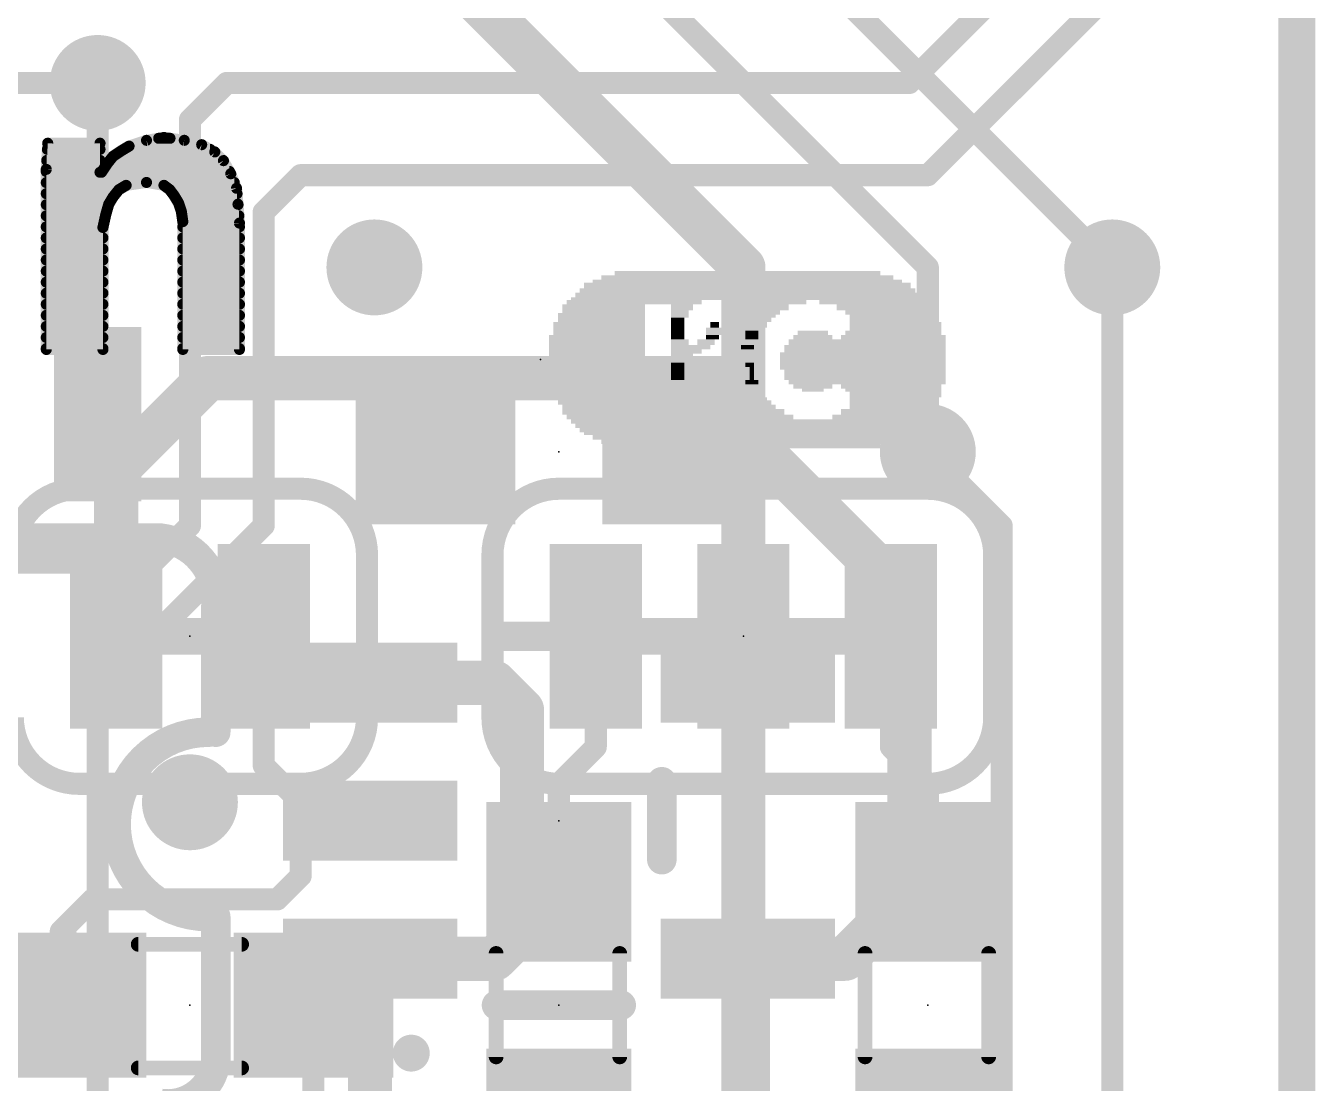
# Model space of a CAD drawing. Extents: x -41 to 66, y -18 to 51.
# Drawn here: x 16.65 to 25.53, y 8.35 to 15.63 of the extents above; entities that cross this region are included whole.
import ezdxf

# ---------------------------------------------------------------- set-up
doc = ezdxf.new("R2010")
doc.units = 0
for name, color, linetype in [('1', 12, 'CONTINUOUS'), ('16', 132, 'CONTINUOUS'), ('18', 110, 'CONTINUOUS'), ('20', 31, 'CONTINUOUS'), ('21', 41, 'CONTINUOUS'), ('22', 40, 'CONTINUOUS'), ('23', 53, 'CONTINUOUS'), ('24', 53, 'CONTINUOUS'), ('51', 53, 'CONTINUOUS')]:
    doc.layers.add(name, color=color, linetype=linetype)

# ---------------------------------------------------------------- blocks, each defined once
blk = doc.blocks.new('RECT')
blk.add_solid([(-0.5, -0.5), (0.5, -0.5), (-0.5, 0.5), (0.5, 0.5)])
blk = doc.blocks.new('ROUNDV')
at = {"const_width": 0.5}
blk.add_lwpolyline([(0, -0.25, 1), (0, 0.25, 1), (0, -0.25)], format="xyb", dxfattribs=at)

msp = doc.modelspace()

# ---------------------------------------------------------------- linework, layer by layer
at = {"layer": '1'}
for points, const_width in [([(25.4, 50.8), (25.4, 0)], 0.254), ([(19.05, 16.51), (21.59, 13.97)], 0.3048), ([(22.86, 13.97), (20.32, 16.51)], 0.1524), ([(24.13, 13.97), (22.352, 15.748)], 0.1524), ([(13.716, 15.24), (17.145, 15.24)], 0.1524), ([(21.59, 13.97), (21.59, 13.208)], 0.3048), ([(22.86, 12.7), (22.86, 13.97)], 0.1524), ([(17.907, 13.208), (17.272, 12.573)], 0.3048), ([(17.907, 13.208), (21.59, 13.208)], 0.3048), ([(21.59, 13.208), (21.59, 11.43)], 0.3048), ([(17.272, 11.43), (17.272, 12.573)], 0.3048), ([(21.59, 7.874), (21.59, 11.43)], 0.3048), ([(18.288, 11.43), (18.288, 10.541)], 0.1524), ([(20.574, 11.43), (20.574, 10.668)], 0.1524), ([(22.606, 11.43), (22.606, 10.668)], 0.1524), ([(20.574, 10.668), (20.32, 10.414)], 0.1524), ([(22.606, 10.668), (22.86, 10.414)], 0.1524), ([(18.288, 10.541), (18.542, 10.287)], 0.1524), ([(20.32, 10.414), (20.32, 9.74)], 0.1524), ([(22.86, 10.414), (22.86, 9.74)], 0.1524), ([(18.542, 10.287), (18.542, 9.779)], 0.1524), ([(18.542, 9.779), (18.3816, 9.6186)], 0.1524), ([(17.1116, 9.6186), (16.891, 9.398)], 0.1524), ([(18.3816, 9.6186), (17.1116, 9.6186)], 0.1524), ([(16.891, 9.398), (16.93, 9.359)], 0.1524), ([(16.93, 9.359), (16.93, 8.89)], 0.1524), ([(18.63, 8.89), (18.63, 6.008)], 0.1524)]:
    msp.add_lwpolyline(points, dxfattribs=dict(at, const_width=const_width))
for points, const_width in [([(17.145, 15.2019, 1), (17.145, 15.2781)], 0.0762), ([(21.6662, 13.97, 1), (21.5138, 13.97)], 0.1524), ([(21.5361, 13.9161, 1), (21.6439, 14.0239)], 0.1524), ([(22.8981, 13.97, 1), (22.8219, 13.97)], 0.0762), ([(22.8331, 13.9431, 1), (22.8869, 13.9969)], 0.0762), ([(24.1031, 13.9431, 1), (24.1569, 13.9969)], 0.0762), ([(17.907, 13.2842, 1), (17.907, 13.1318)], 0.1524), ([(17.9609, 13.1541, 1), (17.8531, 13.2619)], 0.1524), ([(21.6662, 13.208, 1), (21.5138, 13.208)], 0.1524), ([(21.59, 13.1318, 1), (21.59, 13.2842)], 0.1524), ([(21.5138, 13.208, 1), (21.6662, 13.208)], 0.1524), ([(17.3482, 12.573, 1), (17.1958, 12.573)], 0.1524), ([(17.2181, 12.6269, 1), (17.3259, 12.5191)], 0.1524), ([(22.8219, 12.7, 1), (22.8981, 12.7)], 0.0762), ([(21.6662, 11.43, 1), (21.5138, 11.43)], 0.1524), ([(17.1958, 11.43, 1), (17.3482, 11.43)], 0.1524), ([(18.3261, 11.43, 1), (18.2499, 11.43)], 0.0762), ([(20.6121, 11.43, 1), (20.5359, 11.43)], 0.0762), ([(21.5138, 11.43, 1), (21.6662, 11.43)], 0.1524), ([(22.6441, 11.43, 1), (22.5679, 11.43)], 0.0762), ([(20.6009, 10.6411, 1), (20.5471, 10.6949)], 0.0762), ([(22.6329, 10.6949, 1), (22.5791, 10.6411)], 0.0762), ([(20.5359, 10.668, 1), (20.6121, 10.668)], 0.0762), ([(22.5679, 10.668, 1), (22.6441, 10.668)], 0.0762), ([(18.2499, 10.541, 1), (18.3261, 10.541)], 0.0762), ([(18.3149, 10.5679, 1), (18.2611, 10.5141)], 0.0762), ([(20.3581, 10.414, 1), (20.2819, 10.414)], 0.0762), ([(20.2931, 10.4409, 1), (20.3469, 10.3871)], 0.0762), ([(22.8981, 10.414, 1), (22.8219, 10.414)], 0.0762), ([(22.8331, 10.3871, 1), (22.8869, 10.4409)], 0.0762), ([(18.5801, 10.287, 1), (18.5039, 10.287)], 0.0762), ([(18.5151, 10.2601, 1), (18.5689, 10.3139)], 0.0762), ([(18.5689, 9.7521, 1), (18.5151, 9.8059)], 0.0762), ([(18.5039, 9.779, 1), (18.5801, 9.779)], 0.0762), ([(20.2819, 9.74, 1), (20.3581, 9.74)], 0.0762), ([(22.8219, 9.74, 1), (22.8981, 9.74)], 0.0762), ([(17.1116, 9.6567, 1), (17.1116, 9.5805)], 0.0762), ([(17.1385, 9.5917, 1), (17.0847, 9.6455)], 0.0762), ([(18.3547, 9.6455, 1), (18.4085, 9.5917)], 0.0762), ([(18.3816, 9.5805, 1), (18.3816, 9.6567)], 0.0762), ([(16.9179, 9.4249, 1), (16.8641, 9.3711)], 0.0762), ([(16.8641, 9.4249, 1), (16.9179, 9.3711)], 0.0762), ([(16.9681, 9.359, 1), (16.8919, 9.359)], 0.0762), ([(16.9031, 9.3321, 1), (16.9569, 9.3859)], 0.0762), ([(18.6681, 8.89, 1), (18.5919, 8.89)], 0.0762), ([(16.8919, 8.89, 1), (16.9681, 8.89)], 0.0762)]:
    msp.add_lwpolyline(points, format="xyb", dxfattribs=dict(at, const_width=const_width))
at = {"layer": '16'}
for points, const_width in [([(25.4, 50.8), (25.4, 0)], 0.254), ([(22.733, 15.24), (23.495, 16.002)], 0.1524), ([(22.86, 14.605), (24.003, 15.748)], 0.1524), ([(17.145, 12.96), (17.145, 15.24)], 0.1524), ([(17.78, 14.986), (18.034, 15.24)], 0.1524), ([(18.034, 15.24), (22.733, 15.24)], 0.1524), ([(17.78, 12.192), (17.78, 14.986)], 0.1524), ([(18.288, 14.351), (18.542, 14.605)], 0.1524), ([(18.542, 14.605), (22.86, 14.605)], 0.1524), ([(18.288, 12.192), (18.288, 14.351)], 0.1524), ([(24.13, 7.62), (24.13, 13.97)], 0.1524), ([(21.17, 12.7), (21.717, 12.7)], 0.3048), ([(21.717, 12.7), (22.733, 11.684)], 0.3048), ([(23.368, 12.192), (22.86, 12.7)], 0.1524), ([(17.145, 11.049), (18.288, 12.192)], 0.1524), ([(17.526, 11.938), (17.78, 12.192)], 0.1524), ([(23.368, 7.62), (23.368, 12.192)], 0.1524), ([(16.256, 11.938), (17.526, 11.938)], 0.1524), ([(22.733, 9.652), (22.733, 11.684)], 0.3048), ([(19.0199, 11.11), (19.878, 11.11)], 0.3048), ([(19.878, 11.11), (20.066, 10.922)], 0.3048), ([(17.145, 7.36), (17.145, 11.049)], 0.1524), ([(20.066, 10.922), (20.066, 9.398)], 0.3048), ([(22.291, 9.21), (22.733, 9.652)], 0.3048), ([(20.066, 9.398), (19.878, 9.21)], 0.3048), ([(19.0199, 9.21), (19.0199, 7.5899)], 0.3048), ([(19.0199, 9.21), (19.878, 9.21)], 0.3048), ([(21.6201, 9.21), (21.6201, 7.9041)], 0.3048), ([(21.6201, 9.21), (22.291, 9.21)], 0.3048)]:
    msp.add_lwpolyline(points, dxfattribs=dict(at, const_width=const_width))
for points, const_width in [([(17.1831, 15.24, 1), (17.1069, 15.24)], 0.0762), ([(18.034, 15.2781, 1), (18.034, 15.2019)], 0.0762), ([(18.0609, 15.2131, 1), (18.0071, 15.2669)], 0.0762), ([(22.7061, 15.2669, 1), (22.7599, 15.2131)], 0.0762), ([(22.733, 15.2019, 1), (22.733, 15.2781)], 0.0762), ([(17.8181, 14.986, 1), (17.7419, 14.986)], 0.0762), ([(17.7531, 15.0129, 1), (17.8069, 14.9591)], 0.0762), ([(18.542, 14.6431, 1), (18.542, 14.5669)], 0.0762), ([(18.5689, 14.5781, 1), (18.5151, 14.6319)], 0.0762), ([(22.8331, 14.6319, 1), (22.8869, 14.5781)], 0.0762), ([(22.86, 14.5669, 1), (22.86, 14.6431)], 0.0762), ([(18.3261, 14.351, 1), (18.2499, 14.351)], 0.0762), ([(18.2611, 14.3779, 1), (18.3149, 14.3241)], 0.0762), ([(24.1681, 13.97, 1), (24.0919, 13.97)], 0.0762), ([(17.1069, 12.96, 1), (17.1831, 12.96)], 0.0762), ([(21.17, 12.7762, 1), (21.17, 12.6238)], 0.1524), ([(21.7709, 12.7539, 1), (21.6631, 12.6461)], 0.1524), ([(21.717, 12.6238, 1), (21.717, 12.7762)], 0.1524), ([(22.8869, 12.7269, 1), (22.8331, 12.6731)], 0.0762), ([(17.8069, 12.1651, 1), (17.7531, 12.2189)], 0.0762), ([(18.3149, 12.1651, 1), (18.2611, 12.2189)], 0.0762), ([(23.4061, 12.192, 1), (23.3299, 12.192)], 0.0762), ([(23.3411, 12.1651, 1), (23.3949, 12.2189)], 0.0762), ([(17.7419, 12.192, 1), (17.8181, 12.192)], 0.0762), ([(18.2499, 12.192, 1), (18.3261, 12.192)], 0.0762), ([(17.4991, 11.9649, 1), (17.5529, 11.9111)], 0.0762), ([(17.526, 11.8999, 1), (17.526, 11.9761)], 0.0762), ([(22.8092, 11.684, 1), (22.6568, 11.684)], 0.1524), ([(22.6791, 11.6301, 1), (22.7869, 11.7379)], 0.1524), ([(19.0199, 11.1862, 1), (19.0199, 11.0338)], 0.1524), ([(19.9319, 11.1639, 1), (19.8241, 11.0561)], 0.1524), ([(19.878, 11.0338, 1), (19.878, 11.1862)], 0.1524), ([(17.1831, 11.049, 1), (17.1069, 11.049)], 0.0762), ([(17.1181, 11.0759, 1), (17.1719, 11.0221)], 0.0762), ([(20.1422, 10.922, 1), (19.9898, 10.922)], 0.1524), ([(20.0121, 10.8681, 1), (20.1199, 10.9759)], 0.1524), ([(22.7869, 9.5981, 1), (22.6791, 9.7059)], 0.1524), ([(22.6568, 9.652, 1), (22.8092, 9.652)], 0.1524), ([(20.1199, 9.3441, 1), (20.0121, 9.4519)], 0.1524), ([(19.9898, 9.398, 1), (20.1422, 9.398)], 0.1524), ([(19.0961, 9.21, 1), (18.9437, 9.21)], 0.1524), ([(19.0199, 9.2862, 1), (19.0199, 9.1338)], 0.1524), ([(19.8241, 9.2639, 1), (19.9319, 9.1561)], 0.1524), ([(19.878, 9.1338, 1), (19.878, 9.2862)], 0.1524), ([(21.6963, 9.21, 1), (21.5439, 9.21)], 0.1524), ([(21.6201, 9.2862, 1), (21.6201, 9.1338)], 0.1524), ([(22.2371, 9.2639, 1), (22.3449, 9.1561)], 0.1524), ([(22.291, 9.1338, 1), (22.291, 9.2862)], 0.1524)]:
    msp.add_lwpolyline(points, format="xyb", dxfattribs=dict(at, const_width=const_width))
at = {"layer": '20', "const_width": 0.2032}
msp.add_lwpolyline([(25.4, 50.8), (25.4, 0)], dxfattribs=at)
at = {"layer": '21'}
for points, const_width in [([(16.791, 14.645), (16.801, 14.825)], 0.0762), ([(16.801, 14.825), (17.161, 14.825)], 0.0762), ([(17.161, 14.825), (17.161, 14.625)], 0.0762), ([(17.311, 14.775), (17.361, 14.805)], 0.0762), ([(17.361, 14.805), (17.481, 14.845)], 0.0762), ([(17.481, 14.845), (17.601, 14.865)], 0.0762), ([(17.565, 14.859), (17.643, 14.859)], 0.0762), ([(17.601, 14.865), (17.741, 14.845)], 0.0762), ([(17.741, 14.845), (17.861, 14.815)], 0.0762), ([(17.861, 14.815), (17.951, 14.765)], 0.0762), ([(16.7944, 14.7066), (17.161, 14.7066)], 0.0762), ([(16.7987, 14.7828), (17.161, 14.7828)], 0.0762), ([(17.211, 14.685), (17.251, 14.735)], 0.0762), ([(17.2283, 14.7066), (18.0094, 14.7066)], 0.0762), ([(17.251, 14.735), (17.311, 14.775)], 0.0762), ([(17.324, 14.7828), (17.919, 14.7828)], 0.0762), ([(17.951, 14.765), (18.011, 14.705)], 0.0762), ([(18.011, 14.705), (18.061, 14.615)], 0.0762), ([(16.791, 13.405), (16.791, 14.645)], 0.0762), ([(16.791, 14.6304), (17.161, 14.6304)], 0.0762), ([(17.161, 14.625), (17.171, 14.625)], 0.0762), ([(17.171, 14.625), (17.211, 14.685)], 0.0762), ([(17.1746, 14.6304), (18.0524, 14.6304)], 0.0762), ([(18.061, 14.615), (18.101, 14.515)], 0.0762), ([(16.791, 14.5542), (17.4754, 14.5542)], 0.0762), ([(17.341, 14.535), (17.291, 14.505)], 0.0762), ([(17.481, 14.555), (17.341, 14.535)], 0.0762), ([(17.601, 14.535), (17.481, 14.555)], 0.0762), ([(17.4858, 14.5542), (18.0853, 14.5542)], 0.0762), ([(17.641, 14.505), (17.601, 14.535)], 0.0762), ([(16.791, 14.478), (17.2694, 14.478)], 0.0762), ([(17.251, 14.455), (17.221, 14.405)], 0.0762), ([(17.291, 14.505), (17.251, 14.455)], 0.0762), ([(17.671, 14.465), (17.641, 14.505)], 0.0762), ([(17.6613, 14.478), (18.1044, 14.478)], 0.0762), ([(17.701, 14.415), (17.671, 14.465)], 0.0762), ([(18.101, 14.515), (18.111, 14.405)], 0.0762), ([(16.791, 14.4018), (17.2201, 14.4018)], 0.0762), ([(17.221, 14.405), (17.201, 14.335)], 0.0762), ([(17.721, 14.355), (17.701, 14.415)], 0.0762), ([(17.7054, 14.4018), (18.1112, 14.4018)], 0.0762), ([(17.731, 14.285), (17.721, 14.355)], 0.0762), ([(18.111, 14.405), (18.121, 14.275)], 0.0762), ([(16.791, 14.3256), (17.1989, 14.3256)], 0.0762), ([(17.201, 14.335), (17.181, 14.245)], 0.0762), ([(17.7252, 14.3256), (18.1171, 14.3256)], 0.0762), ([(17.731, 13.405), (17.731, 14.285)], 0.0762), ([(18.121, 14.275), (18.121, 13.405)], 0.0762), ([(16.791, 14.2494), (17.182, 14.2494)], 0.0762), ([(16.791, 14.1732), (17.181, 14.1732)], 0.0762), ([(17.181, 14.245), (17.181, 13.405)], 0.0762), ([(17.731, 14.2494), (18.121, 14.2494)], 0.0762), ([(17.731, 14.1732), (18.121, 14.1732)], 0.0762), ([(16.791, 14.097), (17.181, 14.097)], 0.0762), ([(17.731, 14.097), (18.121, 14.097)], 0.0762), ([(16.791, 14.0208), (17.181, 14.0208)], 0.0762), ([(17.731, 14.0208), (18.121, 14.0208)], 0.0762), ([(16.791, 13.9446), (17.181, 13.9446)], 0.0762), ([(17.731, 13.9446), (18.121, 13.9446)], 0.0762), ([(16.791, 13.8684), (17.181, 13.8684)], 0.0762), ([(17.731, 13.8684), (18.121, 13.8684)], 0.0762), ([(16.791, 13.7922), (17.181, 13.7922)], 0.0762), ([(17.731, 13.7922), (18.121, 13.7922)], 0.0762), ([(16.791, 13.716), (17.181, 13.716)], 0.0762), ([(16.791, 13.6398), (17.181, 13.6398)], 0.0762), ([(17.731, 13.716), (18.121, 13.716)], 0.0762), ([(17.731, 13.6398), (18.121, 13.6398)], 0.0762), ([(16.791, 13.5636), (17.181, 13.5636)], 0.0762), ([(17.731, 13.5636), (18.121, 13.5636)], 0.0762), ([(16.791, 13.4874), (17.181, 13.4874)], 0.0762), ([(17.731, 13.4874), (18.121, 13.4874)], 0.0762), ([(16.791, 13.4112), (17.181, 13.4112)], 0.0762), ([(17.181, 13.405), (16.791, 13.405)], 0.0762), ([(17.731, 13.4112), (18.121, 13.4112)], 0.0762), ([(18.121, 13.405), (17.731, 13.405)], 0.0762), ([(17.018, 12.446), (18.542, 12.446)], 0.1524), ([(20.32, 12.446), (22.86, 12.446)], 0.1524), ([(18.9992, 11.9888), (18.9992, 10.8712)], 0.1524), ([(19.8628, 11.9888), (19.8628, 10.8712)], 0.1524), ([(23.3172, 11.9888), (23.3172, 10.8712)], 0.1524), ([(18.542, 10.414), (17.018, 10.414)], 0.1524), ([(22.86, 10.414), (20.32, 10.414)], 0.1524)]:
    msp.add_lwpolyline(points, dxfattribs=dict(at, const_width=const_width))
for points, const_width in [([(16.801, 14.8441, 1), (16.801, 14.806)], 0.0381), ([(16.82, 14.8239, 1), (16.782, 14.8261)], 0.0381), ([(17.1801, 14.825, 1), (17.142, 14.825)], 0.0381), ([(17.161, 14.806, 1), (17.161, 14.8441)], 0.0381), ([(17.355, 14.8231, 1), (17.367, 14.7869)], 0.0381), ([(17.3708, 14.7887, 1), (17.3512, 14.8213)], 0.0381), ([(17.4779, 14.8638, 1), (17.4841, 14.8262)], 0.0381), ([(17.487, 14.8269, 1), (17.475, 14.8631)], 0.0381), ([(17.565, 14.878, 1), (17.565, 14.8399)], 0.0381), ([(17.6037, 14.8839, 1), (17.5983, 14.8461)], 0.0381), ([(17.6041, 14.8462, 1), (17.5979, 14.8838)], 0.0381), ([(17.643, 14.8399, 1), (17.643, 14.878)], 0.0381), ([(17.7456, 14.8635, 1), (17.7364, 14.8265)], 0.0381), ([(17.7383, 14.8261, 1), (17.7437, 14.8639)], 0.0381), ([(17.8703, 14.8317, 1), (17.8517, 14.7983)], 0.0381), ([(17.8564, 14.7965, 1), (17.8656, 14.8335)], 0.0381), ([(16.7944, 14.7256, 1), (16.7944, 14.6875)], 0.0381), ([(16.7987, 14.8018, 1), (16.7987, 14.7637)], 0.0381), ([(17.161, 14.7637, 1), (17.161, 14.8018)], 0.0381), ([(17.161, 14.6875, 1), (17.161, 14.7256)], 0.0381), ([(17.2283, 14.7256, 1), (17.2283, 14.6875)], 0.0381), ([(17.2404, 14.7509, 1), (17.2616, 14.7191)], 0.0381), ([(17.2659, 14.7231, 1), (17.2361, 14.7469)], 0.0381), ([(17.3012, 14.7913, 1), (17.3208, 14.7587)], 0.0381), ([(17.3216, 14.7591, 1), (17.3004, 14.7909)], 0.0381), ([(17.324, 14.8018, 1), (17.324, 14.7637)], 0.0381), ([(17.919, 14.7637, 1), (17.919, 14.8018)], 0.0381), ([(17.9645, 14.7785, 1), (17.9375, 14.7515)], 0.0381), ([(17.9417, 14.7483, 1), (17.9603, 14.7817)], 0.0381), ([(18.0277, 14.7143, 1), (17.9943, 14.6957)], 0.0381), ([(17.9975, 14.6915, 1), (18.0245, 14.7185)], 0.0381), ([(18.0094, 14.6875, 1), (18.0094, 14.7256)], 0.0381), ([(16.8101, 14.645, 1), (16.772, 14.645)], 0.0381), ([(16.791, 14.6494, 1), (16.791, 14.6113)], 0.0381), ([(16.772, 14.6461, 1), (16.81, 14.6439)], 0.0381), ([(17.161, 14.6441, 1), (17.161, 14.6059)], 0.0381), ([(17.1551, 14.6356, 1), (17.1869, 14.6144)], 0.0381), ([(17.1746, 14.6494, 1), (17.1746, 14.6113)], 0.0381), ([(17.161, 14.6113, 1), (17.161, 14.6494)], 0.0381), ([(17.171, 14.6059, 1), (17.171, 14.6441)], 0.0381), ([(17.1961, 14.6969, 1), (17.2259, 14.6731)], 0.0381), ([(17.2269, 14.6744, 1), (17.1951, 14.6956)], 0.0381), ([(18.0787, 14.6221, 1), (18.0433, 14.6079)], 0.0381), ([(18.0524, 14.6113, 1), (18.0524, 14.6494)], 0.0381), ([(16.791, 14.5733, 1), (16.791, 14.5352)], 0.0381), ([(17.142, 14.625, 1), (17.1801, 14.625)], 0.0381), ([(17.3383, 14.5539, 1), (17.3437, 14.5161)], 0.0381), ([(17.3508, 14.5187, 1), (17.3312, 14.5513)], 0.0381), ([(17.4841, 14.5738, 1), (17.4779, 14.5362)], 0.0381), ([(17.4858, 14.5733, 1), (17.4858, 14.5352)], 0.0381), ([(17.4754, 14.5352, 1), (17.4754, 14.5733)], 0.0381), ([(17.4837, 14.5361, 1), (17.4783, 14.5739)], 0.0381), ([(17.6124, 14.5502, 1), (17.5896, 14.5198)], 0.0381), ([(17.5979, 14.5162, 1), (17.6041, 14.5538)], 0.0381), ([(18.0443, 14.6057, 1), (18.0777, 14.6243)], 0.0381), ([(18.0853, 14.5352, 1), (18.0853, 14.5733)], 0.0381), ([(16.791, 14.4971, 1), (16.791, 14.459)], 0.0381), ([(17.2361, 14.4669, 1), (17.2659, 14.4431)], 0.0381), ([(17.2673, 14.4452, 1), (17.2347, 14.4648)], 0.0381), ([(17.2694, 14.459, 1), (17.2694, 14.4971)], 0.0381), ([(17.2812, 14.5213, 1), (17.3008, 14.4887)], 0.0381), ([(17.3059, 14.4931, 1), (17.2761, 14.5169)], 0.0381), ([(17.6562, 14.5164, 1), (17.6258, 14.4936)], 0.0381), ([(17.6296, 14.4898, 1), (17.6524, 14.5202)], 0.0381), ([(17.6613, 14.4971, 1), (17.6613, 14.459)], 0.0381), ([(17.6873, 14.4748, 1), (17.6547, 14.4552)], 0.0381), ([(17.6558, 14.4536, 1), (17.6862, 14.4764)], 0.0381), ([(18.12, 14.5167, 1), (18.082, 14.5133)], 0.0381), ([(18.0833, 14.5079, 1), (18.1187, 14.5221)], 0.0381), ([(18.1044, 14.459, 1), (18.1044, 14.4971)], 0.0381), ([(16.791, 14.4209, 1), (16.791, 14.3828)], 0.0381), ([(17.2047, 14.4148, 1), (17.2373, 14.3952)], 0.0381), ([(17.2393, 14.3998, 1), (17.2027, 14.4102)], 0.0381), ([(17.2201, 14.3828, 1), (17.2201, 14.4209)], 0.0381), ([(17.7191, 14.421, 1), (17.6829, 14.409)], 0.0381), ([(17.6847, 14.4052, 1), (17.7173, 14.4248)], 0.0381), ([(17.7054, 14.4209, 1), (17.7054, 14.3828)], 0.0381), ([(17.7399, 14.3577, 1), (17.7021, 14.3523)], 0.0381), ([(18.13, 14.4065, 1), (18.092, 14.4035)], 0.0381), ([(18.092, 14.4033, 1), (18.13, 14.4067)], 0.0381), ([(18.1112, 14.3828, 1), (18.1112, 14.4209)], 0.0381), ([(16.791, 14.3447, 1), (16.791, 14.3066)], 0.0381), ([(17.1827, 14.3402, 1), (17.2193, 14.3298)], 0.0381), ([(17.2196, 14.3309, 1), (17.1824, 14.3391)], 0.0381), ([(17.1989, 14.3066, 1), (17.1989, 14.3447)], 0.0381), ([(17.7029, 14.349, 1), (17.7391, 14.361)], 0.0381), ([(17.7252, 14.3447, 1), (17.7252, 14.3066)], 0.0381), ([(17.7501, 14.285, 1), (17.712, 14.285)], 0.0381), ([(17.7121, 14.2823, 1), (17.7499, 14.2877)], 0.0381), ([(18.1401, 14.275, 1), (18.102, 14.275)], 0.0381), ([(18.102, 14.2735, 1), (18.14, 14.2765)], 0.0381), ([(18.1171, 14.3066, 1), (18.1171, 14.3447)], 0.0381), ([(16.791, 14.2685, 1), (16.791, 14.2304)], 0.0381), ([(16.791, 14.1923, 1), (16.791, 14.1542)], 0.0381), ([(17.2001, 14.245, 1), (17.162, 14.245)], 0.0381), ([(17.1624, 14.2491, 1), (17.1996, 14.2409)], 0.0381), ([(17.181, 14.1542, 1), (17.181, 14.1923)], 0.0381), ([(17.182, 14.2304, 1), (17.182, 14.2685)], 0.0381), ([(17.731, 14.2685, 1), (17.731, 14.2304)], 0.0381), ([(17.731, 14.1923, 1), (17.731, 14.1542)], 0.0381), ([(18.121, 14.2304, 1), (18.121, 14.2685)], 0.0381), ([(18.121, 14.1542, 1), (18.121, 14.1923)], 0.0381), ([(16.791, 14.1161, 1), (16.791, 14.078)], 0.0381), ([(17.181, 14.078, 1), (17.181, 14.1161)], 0.0381), ([(17.731, 14.1161, 1), (17.731, 14.078)], 0.0381), ([(18.121, 14.078, 1), (18.121, 14.1161)], 0.0381), ([(16.791, 14.0399, 1), (16.791, 14.0018)], 0.0381), ([(17.181, 14.0018, 1), (17.181, 14.0399)], 0.0381), ([(17.731, 14.0399, 1), (17.731, 14.0018)], 0.0381), ([(18.121, 14.0018, 1), (18.121, 14.0399)], 0.0381), ([(16.791, 13.9637, 1), (16.791, 13.9256)], 0.0381), ([(17.181, 13.9256, 1), (17.181, 13.9637)], 0.0381), ([(17.731, 13.9637, 1), (17.731, 13.9256)], 0.0381), ([(18.121, 13.9256, 1), (18.121, 13.9637)], 0.0381), ([(16.791, 13.8875, 1), (16.791, 13.8494)], 0.0381), ([(17.181, 13.8494, 1), (17.181, 13.8875)], 0.0381), ([(17.731, 13.8875, 1), (17.731, 13.8494)], 0.0381), ([(18.121, 13.8494, 1), (18.121, 13.8875)], 0.0381), ([(16.791, 13.8113, 1), (16.791, 13.7732)], 0.0381), ([(17.181, 13.7732, 1), (17.181, 13.8113)], 0.0381), ([(17.731, 13.8113, 1), (17.731, 13.7732)], 0.0381), ([(18.121, 13.7732, 1), (18.121, 13.8113)], 0.0381), ([(16.791, 13.7351, 1), (16.791, 13.697)], 0.0381), ([(16.791, 13.6589, 1), (16.791, 13.6208)], 0.0381), ([(17.181, 13.697, 1), (17.181, 13.7351)], 0.0381), ([(17.181, 13.6208, 1), (17.181, 13.6589)], 0.0381), ([(17.731, 13.7351, 1), (17.731, 13.697)], 0.0381), ([(17.731, 13.6589, 1), (17.731, 13.6208)], 0.0381), ([(18.121, 13.697, 1), (18.121, 13.7351)], 0.0381), ([(18.121, 13.6208, 1), (18.121, 13.6589)], 0.0381), ([(16.791, 13.5827, 1), (16.791, 13.5446)], 0.0381), ([(17.181, 13.5446, 1), (17.181, 13.5827)], 0.0381), ([(17.731, 13.5827, 1), (17.731, 13.5446)], 0.0381), ([(18.121, 13.5446, 1), (18.121, 13.5827)], 0.0381), ([(16.791, 13.5065, 1), (16.791, 13.4684)], 0.0381), ([(17.181, 13.4684, 1), (17.181, 13.5065)], 0.0381), ([(17.731, 13.5065, 1), (17.731, 13.4684)], 0.0381), ([(18.121, 13.4684, 1), (18.121, 13.5065)], 0.0381), ([(16.791, 13.4303, 1), (16.791, 13.3922)], 0.0381), ([(16.791, 13.4241, 1), (16.791, 13.386)], 0.0381), ([(16.772, 13.405, 1), (16.8101, 13.405)], 0.0381), ([(17.162, 13.405, 1), (17.2001, 13.405)], 0.0381), ([(17.181, 13.3922, 1), (17.181, 13.4303)], 0.0381), ([(17.181, 13.386, 1), (17.181, 13.4241)], 0.0381), ([(17.731, 13.4303, 1), (17.731, 13.3922)], 0.0381), ([(17.731, 13.4241, 1), (17.731, 13.386)], 0.0381), ([(17.712, 13.405, 1), (17.7501, 13.405)], 0.0381), ([(18.102, 13.405, 1), (18.1401, 13.405)], 0.0381), ([(18.121, 13.3922, 1), (18.121, 13.4303)], 0.0381), ([(18.121, 13.386, 1), (18.121, 13.4241)], 0.0381), ([(17.018, 12.446, 0.4142), (16.5608, 11.9888)], 0.1524), ([(17.018, 12.4841, 1), (17.018, 12.4079)], 0.0762), ([(17.018, 12.4079, 1), (17.018, 12.4841)], 0.0762), ([(18.9992, 11.9888, 0.4142), (18.542, 12.446)], 0.1524), ([(18.542, 12.4841, 1), (18.542, 12.4079)], 0.0762), ([(18.542, 12.4079, 1), (18.542, 12.4841)], 0.0762), ([(20.32, 12.446, 0.4142), (19.8628, 11.9888)], 0.1524), ([(20.32, 12.4841, 1), (20.32, 12.4079)], 0.0762), ([(20.32, 12.4079, 1), (20.32, 12.4841)], 0.0762), ([(23.3172, 11.9888, 0.4142), (22.86, 12.446)], 0.1524), ([(22.86, 12.4841, 1), (22.86, 12.4079)], 0.0762), ([(22.86, 12.4079, 1), (22.86, 12.4841)], 0.0762), ([(19.0373, 11.9888, 1), (18.9611, 11.9888)], 0.0762), ([(18.9611, 11.9888, 1), (19.0373, 11.9888)], 0.0762), ([(19.9009, 11.9888, 1), (19.8247, 11.9888)], 0.0762), ([(19.8247, 11.9888, 1), (19.9009, 11.9888)], 0.0762), ([(23.3553, 11.9888, 1), (23.2791, 11.9888)], 0.0762), ([(23.2791, 11.9888, 1), (23.3553, 11.9888)], 0.0762), ([(16.5608, 10.8712, 0.4142), (17.018, 10.414)], 0.1524), ([(18.542, 10.414, 0.4142), (18.9992, 10.8712)], 0.1524), ([(19.0373, 10.8712, 1), (18.9611, 10.8712)], 0.0762), ([(19.8628, 10.8712, 0.4142), (20.32, 10.414)], 0.1524), ([(19.9009, 10.8712, 1), (19.8247, 10.8712)], 0.0762), ([(22.86, 10.414, 0.4142), (23.3172, 10.8712)], 0.1524), ([(23.3553, 10.8712, 1), (23.2791, 10.8712)], 0.0762), ([(18.9611, 10.8712, 1), (19.0373, 10.8712)], 0.0762), ([(19.8247, 10.8712, 1), (19.9009, 10.8712)], 0.0762), ([(23.2791, 10.8712, 1), (23.3553, 10.8712)], 0.0762), ([(17.018, 10.4521, 1), (17.018, 10.3759)], 0.0762), ([(17.018, 10.3759, 1), (17.018, 10.4521)], 0.0762), ([(18.542, 10.4521, 1), (18.542, 10.3759)], 0.0762), ([(18.542, 10.3759, 1), (18.542, 10.4521)], 0.0762), ([(20.32, 10.4521, 1), (20.32, 10.3759)], 0.0762), ([(20.32, 10.3759, 1), (20.32, 10.4521)], 0.0762), ([(22.86, 10.4521, 1), (22.86, 10.3759)], 0.0762), ([(22.86, 10.3759, 1), (22.86, 10.4521)], 0.0762)]:
    msp.add_lwpolyline(points, format="xyb", dxfattribs=dict(at, const_width=const_width))
at = {"layer": '22', "const_width": 0.2032}
for points in [[(7.8232, 12.1063), (17.5768, 12.1063)], [(17.9578, 11.6126), (17.9578, 10.7696)], [(20.7494, 11.43), (19.8906, 11.43)], [(21.0288, 9.8916), (21.0288, 10.4284)], [(17.9578, 8.4947), (17.9578, 9.4996)], [(19.8906, 8.89), (20.7494, 8.89)]]:
    msp.add_lwpolyline(points, dxfattribs=at)
at = {"layer": '22'}
for points, const_width in [([(17.9578, 11.6253, 0.4143), (17.5768, 12.1063)], 0.2032), ([(17.5826, 12.1568, 1), (17.571, 12.0558)], 0.1016), ([(17.5768, 12.0555, 1), (17.5768, 12.1571)], 0.1016), ([(18.0086, 11.6126, 1), (17.907, 11.6126)], 0.1016), ([(17.9073, 11.6312, 1), (18.0083, 11.6194)], 0.1016), ([(19.8906, 11.4808, 1), (19.8906, 11.3792)], 0.1016), ([(20.7494, 11.3792, 1), (20.7494, 11.4808)], 0.1016), ([(17.907, 10.7696, 1), (17.907, 9.4996)], 0.2032), ([(17.907, 10.7188, 1), (17.907, 10.8204)], 0.1016), ([(17.907, 10.7696, 1), (18.0086, 10.7696)], 0.1016), ([(21.0796, 10.4284, 1), (20.978, 10.4284)], 0.1016), ([(20.978, 9.8916, 1), (21.0796, 9.8916)], 0.1016), ([(17.907, 9.4488, 1), (17.907, 9.5504)], 0.1016), ([(18.0086, 9.4996, 1), (17.907, 9.4996)], 0.1016), ([(19.8906, 8.9408, 1), (19.8906, 8.8392)], 0.1016), ([(20.7494, 8.8392, 1), (20.7494, 8.9408)], 0.1016), ([(19.304, 8.4963, 1), (19.304, 8.6233, 1), (19.304, 8.4963)], 0.127), ([(17.5768, 8.2137, 0.4145), (17.9578, 8.4947)], 0.2032), ([(17.907, 8.4947, 1), (18.0086, 8.4947)], 0.1016), ([(18.008, 8.4871, 1), (17.9076, 8.5023)], 0.1016)]:
    msp.add_lwpolyline(points, format="xyb", dxfattribs=dict(at, const_width=const_width))
at = {"layer": '23'}
for p in [(20.193, 13.335), (17.78, 11.43), (21.59, 11.43), (17.78, 8.89), (20.32, 8.89), (22.86, 8.89)]:
    msp.add_point(p, dxfattribs=at)
at = {"layer": '24'}
for p in [(20.32, 12.7), (20.32, 10.16)]:
    msp.add_point(p, dxfattribs=at)
at = {"layer": '51', "const_width": 0.1016}
for points in [[(18.136, 9.309), (17.424, 9.309)], [(19.888, 8.534), (19.888, 9.246)], [(20.739, 8.534), (20.739, 9.246)], [(22.428, 8.534), (22.428, 9.246)], [(23.279, 8.534), (23.279, 9.246)], [(18.136, 8.458), (17.424, 8.458)]]:
    msp.add_lwpolyline(points, dxfattribs=at)
at = {"layer": '51', "const_width": 0.0508}
for points in [[(17.424, 9.3344, 1), (17.424, 9.2836)], [(18.136, 9.2836, 1), (18.136, 9.3344)], [(19.9134, 9.246, 1), (19.8626, 9.246)], [(20.7644, 9.246, 1), (20.7136, 9.246)], [(22.4534, 9.246, 1), (22.4026, 9.246)], [(23.3044, 9.246, 1), (23.2536, 9.246)], [(19.8626, 8.534, 1), (19.9134, 8.534)], [(20.7136, 8.534, 1), (20.7644, 8.534)], [(22.4026, 8.534, 1), (22.4534, 8.534)], [(23.2536, 8.534, 1), (23.3044, 8.534)], [(17.424, 8.4834, 1), (17.424, 8.4326)], [(18.136, 8.4326, 1), (18.136, 8.4834)]]:
    msp.add_lwpolyline(points, format="xyb", dxfattribs=at)

# ---------------------------------------------------------------- block references
at = {"layer": '1', "rotation": 180}
for p, xscale, yscale in [((17.272, 11.43), 0.635, 1.27), ((18.288, 11.43), 0.635, 1.27), ((20.574, 11.43), 0.635, 1.27), ((21.59, 11.43), 0.635, 1.27), ((22.606, 11.43), 0.635, 1.27), ((17.78, 11.43), 0.4064, 0.254), ((21.082, 11.43), 0.4064, 0.254), ((22.098, 11.43), 0.4064, 0.254)]:
    msp.add_blockref('RECT', p, dxfattribs=dict(at, xscale=xscale, yscale=yscale))
at = {"layer": '1', "xscale": 1.1}
for p, rotation in [((20.32, 9.74), 90), ((22.86, 9.74), 90), ((16.93, 8.89), 180), ((18.63, 8.89), 180), ((20.32, 8.04), 90), ((22.86, 8.04), 90)]:
    msp.add_blockref('RECT', p, dxfattribs=dict(at, rotation=rotation))
at = {"layer": '16', "yscale": 1.2}
for p, xscale, rotation in [((17.145, 12.96), 0.6, 180), ((19.0199, 11.11), 0.55, 90), ((21.6201, 11.11), 0.55, 90), ((19.0199, 10.16), 0.55, 90), ((19.0199, 9.21), 0.55, 90), ((21.6201, 9.21), 0.55, 90)]:
    msp.add_blockref('RECT', p, dxfattribs=dict(at, xscale=xscale, rotation=rotation))
at = {"layer": '16', "xscale": 1.1, "rotation": 180}
for p in [(19.47, 12.7), (21.17, 12.7)]:
    msp.add_blockref('RECT', p, dxfattribs=at)
at = {"layer": '18', "xscale": 0.6604, "yscale": 0.6604}
for p in [(17.145, 15.24), (17.145, 15.24), (19.05, 13.97), (19.05, 13.97), (24.13, 13.97), (24.13, 13.97), (22.86, 12.7), (22.86, 12.7), (17.78, 10.287), (17.78, 10.287)]:
    msp.add_blockref('ROUNDV', p, dxfattribs=at)
at = {"layer": '21'}
for p, xscale, yscale in [((21.618, 13.93), 1.83, 0.03), ((21.618, 13.845), 2.25, 0.04), ((21.618, 13.875), 2.13, 0.02), ((21.618, 13.9), 2.01, 0.03), ((21.618, 13.755), 2.43, 0.02), ((21.618, 13.78), 2.37, 0.03), ((21.618, 13.81), 2.31, 0.03), ((20.628, 13.695), 0.57, 0.04), ((20.628, 13.66), 0.57, 0.03), ((20.838, 13.73), 0.93, 0.03), ((21.168, 13.695), 0.15, 0.04), ((21.153, 13.66), 0.12, 0.03), ((21.753, 13.73), 0.54, 0.03), ((21.708, 13.695), 0.39, 0.04), ((21.693, 13.66), 0.3, 0.03), ((22.488, 13.73), 0.75, 0.03), ((22.563, 13.695), 0.66, 0.04), ((22.593, 13.66), 0.6, 0.03), ((20.598, 13.575), 0.63, 0.04), ((20.613, 13.64), 0.6, 0.03), ((20.613, 13.61), 0.6, 0.03), ((21.153, 13.64), 0.12, 0.03), ((21.138, 13.61), 0.09, 0.03), ((21.138, 13.575), 0.09, 0.04), ((21.393, 13.575), 0.06, 0.04), ((21.693, 13.64), 0.24, 0.03), ((21.678, 13.61), 0.21, 0.03), ((21.678, 13.575), 0.15, 0.04), ((22.623, 13.64), 0.6, 0.03), ((22.623, 13.61), 0.6, 0.03), ((22.638, 13.575), 0.63, 0.04), ((20.583, 13.49), 0.66, 0.03), ((20.598, 13.54), 0.63, 0.03), ((20.598, 13.52), 0.63, 0.03), ((21.138, 13.54), 0.09, 0.03), ((21.138, 13.52), 0.09, 0.03), ((21.138, 13.49), 0.09, 0.03), ((21.393, 13.54), 0.12, 0.03), ((21.393, 13.52), 0.12, 0.03), ((21.378, 13.49), 0.09, 0.03), ((21.663, 13.54), 0.12, 0.03), ((21.648, 13.52), 0.09, 0.03), ((21.648, 13.49), 0.09, 0.03), ((22.068, 13.49), 0.27, 0.03), ((22.068, 13.52), 0.21, 0.03), ((22.623, 13.49), 0.72, 0.03), ((22.623, 13.52), 0.66, 0.03), ((22.638, 13.54), 0.63, 0.03), ((20.583, 13.455), 0.66, 0.04), ((20.583, 13.42), 0.66, 0.03), ((20.583, 13.39), 0.66, 0.03), ((21.153, 13.455), 0.12, 0.04), ((21.228, 13.42), 0.27, 0.03), ((21.198, 13.39), 0.21, 0.03), ((21.333, 13.455), 0.12, 0.04), ((21.603, 13.39), 0.12, 0.03), ((21.633, 13.455), 0.12, 0.04), ((21.618, 13.42), 0.09, 0.03), ((22.428, 13.42), 1.11, 0.03), ((22.428, 13.39), 1.11, 0.03), ((22.443, 13.455), 1.08, 0.04), ((20.583, 13.37), 0.66, 0.03), ((20.583, 13.335), 0.66, 0.04), ((21.168, 13.37), 0.15, 0.03), ((21.153, 13.335), 0.12, 0.04), ((21.573, 13.335), 0.18, 0.04), ((21.588, 13.37), 0.15, 0.03), ((22.413, 13.37), 1.14, 0.03), ((22.413, 13.335), 1.14, 0.04), ((20.583, 13.3), 0.66, 0.03), ((20.583, 13.28), 0.66, 0.03), ((20.583, 13.25), 0.66, 0.03), ((20.583, 13.215), 0.66, 0.04), ((21.138, 13.3), 0.09, 0.03), ((21.138, 13.28), 0.09, 0.03), ((21.138, 13.25), 0.09, 0.03), ((21.138, 13.215), 0.09, 0.04), ((21.633, 13.3), 0.06, 0.03), ((21.648, 13.28), 0.03, 0.03), ((21.648, 13.25), 0.03, 0.03), ((21.648, 13.215), 0.03, 0.04), ((22.413, 13.3), 1.14, 0.03), ((22.413, 13.28), 1.14, 0.03), ((22.428, 13.25), 1.11, 0.03), ((22.428, 13.215), 1.11, 0.04), ((20.583, 13.18), 0.66, 0.03), ((20.598, 13.15), 0.63, 0.03), ((20.598, 13.13), 0.63, 0.03), ((21.153, 13.18), 0.12, 0.03), ((21.393, 13.15), 0.6, 0.03), ((21.408, 13.13), 0.63, 0.03), ((21.648, 13.18), 0.09, 0.03), ((22.443, 13.18), 1.08, 0.03), ((22.068, 13.15), 0.27, 0.03), ((22.068, 13.13), 0.15, 0.03), ((22.608, 13.15), 0.69, 0.03), ((22.623, 13.13), 0.66, 0.03), ((20.598, 13.095), 0.63, 0.04), ((20.613, 13.06), 0.6, 0.03), ((20.613, 13.04), 0.6, 0.03), ((21.408, 13.095), 0.63, 0.04), ((21.423, 13.06), 0.66, 0.03), ((21.438, 13.04), 0.69, 0.03), ((22.638, 13.095), 0.63, 0.04), ((22.623, 13.06), 0.6, 0.03), ((22.623, 13.04), 0.6, 0.03), ((20.628, 13.01), 0.57, 0.03), ((20.628, 12.975), 0.57, 0.04), ((21.453, 13.01), 0.72, 0.03), ((21.483, 12.975), 0.78, 0.04), ((22.578, 12.975), 0.63, 0.04), ((22.608, 13.01), 0.57, 0.03), ((20.658, 12.94), 0.57, 0.03), ((21.618, 12.91), 2.43, 0.03), ((21.618, 12.88), 2.37, 0.03), ((21.498, 12.94), 0.87, 0.03), ((22.533, 12.94), 0.66, 0.03), ((21.618, 12.85), 2.31, 0.03), ((21.618, 12.83), 2.25, 0.03), ((21.618, 12.8), 2.13, 0.03), ((21.618, 12.77), 2.01, 0.03), ((21.618, 12.74), 1.83, 0.03)]:
    msp.add_blockref('RECT', p, dxfattribs=dict(at, xscale=xscale, yscale=yscale))
at = {"layer": '51', "xscale": 0.5001, "yscale": 0.95}
for p, rotation in [((20.3149, 9.4703), 90), ((22.8549, 9.4703), 90), ((17.1998, 8.8849), 180), ((18.3681, 8.8849), 180), ((20.3149, 8.3018), 90), ((22.8549, 8.3018), 90)]:
    msp.add_blockref('RECT', p, dxfattribs=dict(at, rotation=rotation))

doc.saveas('drawing.dxf')
